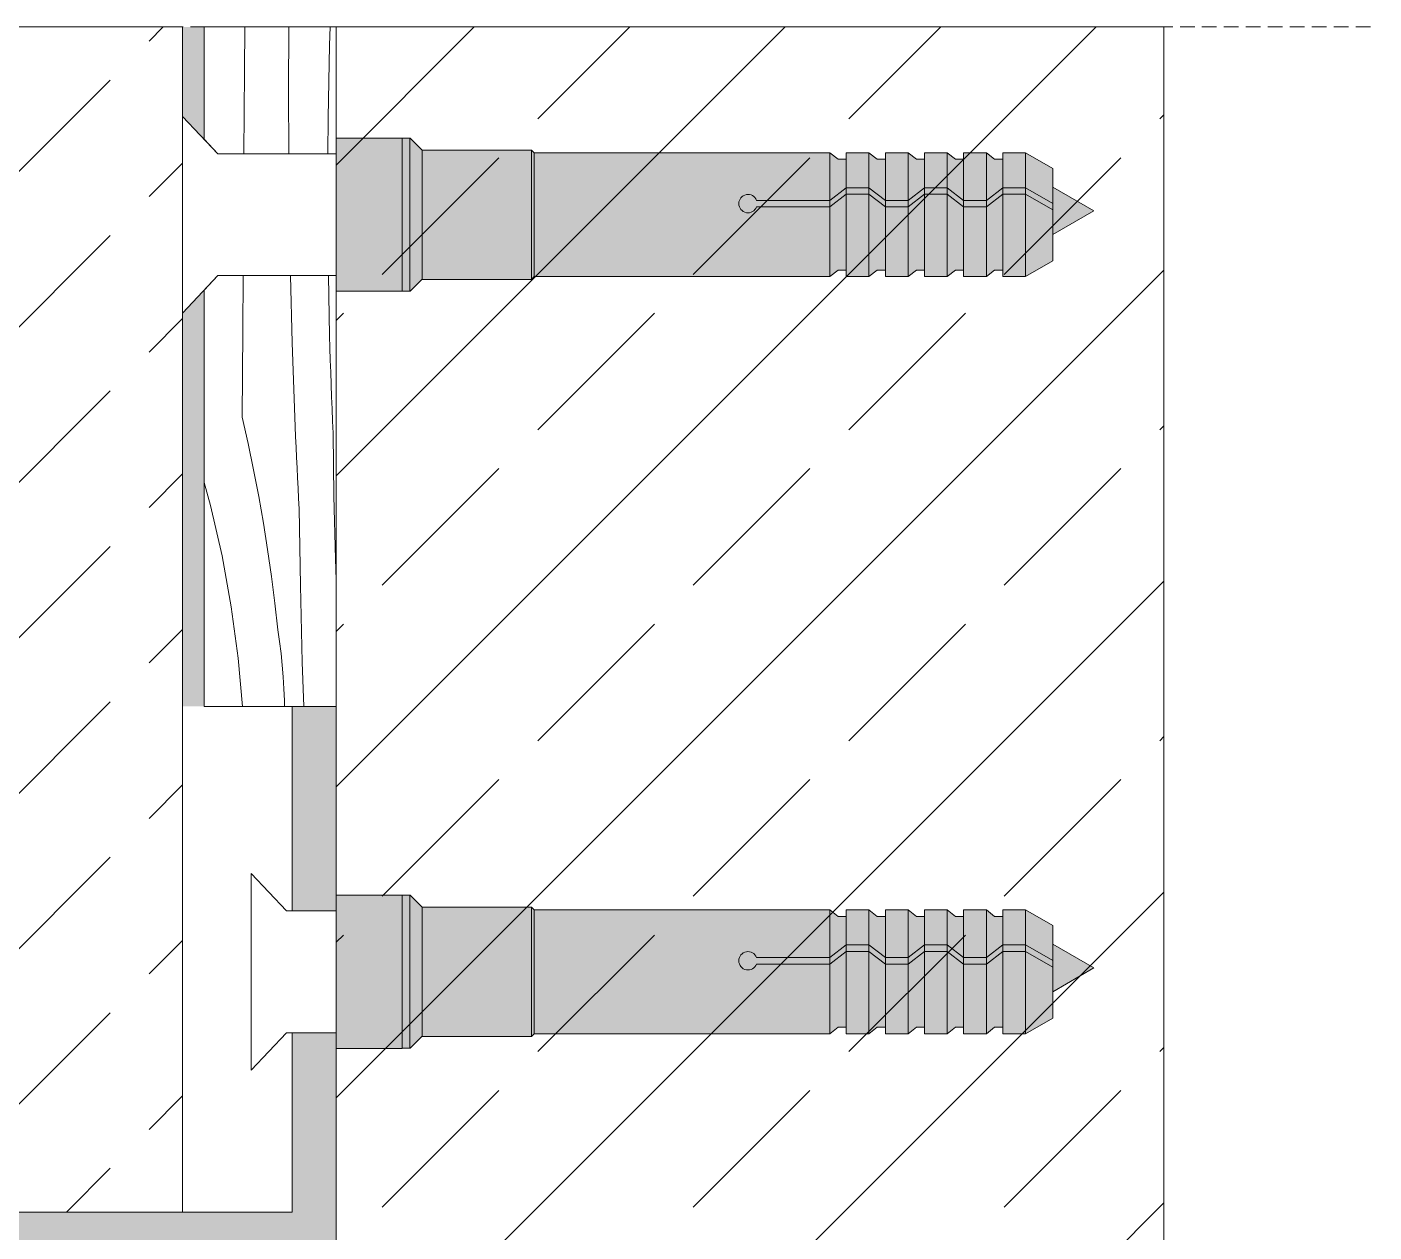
# Model space of a CAD drawing. Header units: millimetres. Extents: x -5804 to 56024, y 506 to 54141.
# Drawn here: x 51328 to 53165, y 42237 to 43881 of the extents above; entities that cross this region are included whole.
import ezdxf

# ---------------------------------------------------------------- set-up
doc = ezdxf.new("R2010")
doc.units = ezdxf.units.MM
doc.linetypes.add('Hidden Line', pattern=[30.00000000000001, 20, -10.00000000000001])
for name, color, linetype, lineweight in [('2D Drafting - General102', 254, 'Continuous', 13), ('2D Drafting - General121', 255, 'Continuous', 0), ('2D Drafting - General2', 251, 'Continuous', 15), ('2D Drafting - General81', 251, 'Continuous', 20)]:
    doc.layers.add(name, color=color, linetype=linetype, lineweight=lineweight)

# ---------------------------------------------------------------- blocks, each defined once
blk = doc.blocks.new('*X14')
at = {"layer": '2D Drafting - General81', "linetype": 'Continuous'}
for p, q in [((-51434.74387600485, -94883.95986901667), (-51434.57216504106, -94858.90157354828)), ((-51412.23646040569, -94889.42949207731), (-51413.0186212288, -94858.90157354828)), ((-51395.22740336202, -94886.2155424386), (-51395.79330890739, -94858.90157354828)), ((-51434.99953506413, -94923.30434697316), (-51434.74387600485, -94883.95986901667)), ((-51395.06824360982, -94891.76568447871), (-51395.22740336201, -94886.21554243859)), ((-51410.85603735206, -94927.56149702848), (-51412.23646040569, -94889.42949207731)), ((-51394.89638475238, -94897.31544780926), (-51395.06824360982, -94891.76568447871)), ((-51394.71182768946, -94902.86480337389), (-51394.89638475238, -94897.31544780926)), ((-51394.51457338735, -94908.41372211833), (-51394.71182768946, -94902.86480337389)), ((-51394.30462287879, -94913.96217499064), (-51394.51457338735, -94908.41372211833)), ((-51394.08197726298, -94919.51013294126), (-51394.30462287879, -94913.96217499064)), ((-51434.99953506413, -94923.30434697316), (-51432.2887214389, -94935.27129040197)), ((-51393.84663770564, -94925.05756692328), (-51394.08197726298, -94919.51013294126)), ((-51393.59860543888, -94930.6044478925), (-51393.84663770564, -94925.05756692328)), ((-51410.65903739748, -94932.23603372493), (-51410.85603735205, -94927.56149702848)), ((-51393.25674041722, -94959.18239297988), (-51393.59860543888, -94930.60444789249)), ((-51432.2887214389, -94935.27129040197), (-51429.77361897675, -94947.28089094255)), ((-51410.45597927361, -94936.91031117785), (-51410.65903739748, -94932.23603372493)), ((-51410.24686332155, -94941.58432153592), (-51410.45597927361, -94936.91031117785)), ((-51410.03168989252, -94946.2580569482), (-51410.24686332155, -94941.58432153592)), ((-51429.77361897675, -94947.28089094255), (-51427.45489793996, -94959.32994809623)), ((-51409.81045934797, -94950.93150956428), (-51410.03168989252, -94946.2580569482)), ((-51452.23038198977, -94952.9832917872), (-51449.3530747966, -94963.46505417147)), ((-51409.58317205948, -94955.60467153421), (-51409.81045934797, -94950.93150956428)), ((-51409.34982840883, -94960.27753500848), (-51409.58317205948, -94955.60467153421)), ((-51427.45489793996, -94959.32994809623), (-51425.33317625611, -94971.41525084939)), ((-51409.11042878799, -94964.95009213818), (-51409.34982840883, -94960.27753500848)), ((-51392.57647138012, -94987.75428565692), (-51393.25674041722, -94959.18239297988)), ((-51449.3530747966, -94963.46505417147), (-51444.13746909933, -94986.39905295237)), ((-51408.52656237369, -94999.85700779062), (-51409.11042878799, -94964.95009213817)), ((-51425.33317625611, -94971.41525084939), (-51423.40901935343, -94983.53357852911)), ((-51444.13746909933, -94986.39905295237), (-51439.94244215734, -95009.54149430648)), ((-51423.40901935343, -94983.53357852911), (-51421.68294001016, -94995.6817016615)), ((-51392.23037982533, -94997.4590040744), (-51392.57647138012, -94987.75428565692)), ((-51421.68294001016, -94995.6817016615), (-51420.15539821784, -95007.85638283235)), ((-51407.65530927145, -95034.75793297018), (-51408.52656237369, -94999.85700779062)), ((-51439.94244215734, -95009.54149430648), (-51436.77622239991, -95032.84698497542)), ((-51420.15539821784, -95007.85638283235), (-51418.82680105872, -95020.05437754984)), ((-51418.00272572126, -95025.37125825851), (-51418.82680105872, -95020.05437754984)), ((-51417.3034856505, -95030.70599198717), (-51418.00272572126, -95025.37125825851)), ((-51436.77622239991, -95032.84698497542), (-51434.77850022046, -95054.80280998716)), ((-51416.72946496948, -95036.05564813403), (-51417.3034856505, -95030.70599198717)), ((-51406.98973465103, -95054.80280998716), (-51407.65530927145, -95034.75793297018)), ((-51416.28097901276, -95041.41728789988), (-51416.72946496948, -95036.05564813403)), ((-51415.95827415323, -95046.7879659023), (-51416.28097901276, -95041.41728789988)), ((-51415.76152766672, -95052.1647317938), (-51415.95827415323, -95046.7879659023)), ((-51415.72686913251, -95054.80280998716), (-51415.76152766672, -95052.1647317938))]:
    blk.add_line(p, q, dxfattribs=at)
blk = doc.blocks.new('Wype_nienie_35')
at = {"layer": '2D Drafting - General2', "linetype": 'Continuous'}
for p, q in [((-51446.01190922946, -94858.90157354828), (-51452.23038198977, -94865.50797215689)), ((-51392.23037982533, -94858.90157354828), (-51446.01190922946, -94858.90157354828)), ((-51392.23037982533, -95054.80280998716), (-51392.23037982533, -94858.90157354828)), ((-51452.23038198977, -94865.50797215689), (-51452.23038198977, -95054.80280998716)), ((-51452.23038198977, -95054.80280998716), (-51392.23037982533, -95054.80280998716))]:
    blk.add_line(p, q, dxfattribs=at)
at = {"layer": '2D Drafting - General81', "linetype": 'Continuous'}
blk.add_blockref('*X14', (0, 0), dxfattribs=at)
blk = doc.blocks.new('*X48')
at = {"layer": '2D Drafting - General81', "linetype": 'Continuous'}
for p, q in [((-51433.89321841276, -94765.92701350794), (-51433.73377208751, -94745.78461106042)), ((-51413.95863330227, -94774.97576120863), (-51413.78074455227, -94745.78461106042)), ((-51395.26546757467, -94754.04612397739), (-51394.98646966782, -94745.78461106042)), ((-51395.93095905035, -94787.08560872973), (-51395.26546757467, -94754.04612397739)), ((-51434.17720669254, -94803.48437802415), (-51433.89321841276, -94765.92701350794)), ((-51413.83102924503, -94803.48437802415), (-51413.95863330227, -94774.97576120863)), ((-51396.03790018446, -94803.48437802415), (-51395.93095905035, -94787.08560872973))]:
    blk.add_line(p, q, dxfattribs=at)
blk = doc.blocks.new('Wype_nienie_57')
at = {"layer": '2D Drafting - General2', "linetype": 'Continuous'}
for p, q in [((-51392.23037982533, -94745.78461106042), (-51452.23038198977, -94745.78461106042)), ((-51452.23038198977, -94745.78461106042), (-51452.23038198977, -94796.87797941554)), ((-51392.23037982533, -94803.48437802415), (-51392.23037982533, -94745.78461106042)), ((-51452.23038198977, -94796.87797941554), (-51446.01190922946, -94803.48437802415)), ((-51446.01190922946, -94803.48437802415), (-51392.23037982533, -94803.48437802415))]:
    blk.add_line(p, q, dxfattribs=at)
at = {"layer": '2D Drafting - General81', "linetype": 'Continuous'}
blk.add_blockref('*X48', (0, 0), dxfattribs=at)

msp = doc.modelspace()

# ---------------------------------------------------------------- hatches: boundary and pattern name
at = {"layer": '2D Drafting - General102', "linetype": 'Continuous'}
for points in [[(51689.50565063526, 42674.81878089524), (51749.50565063514, 42674.81878089524), (51749.50565063514, 42953.96213839835), (51689.50565063526, 42953.96213839835)], [(51001.17095756959, 42203.96213839835), (51749.50565063514, 42203.96213839835), (51749.50565063514, 42508.56720509593), (51689.50565063526, 42508.56720509593), (51689.50565063526, 42263.96213839823), (51001.17095756959, 42263.96213839823)]]:
    msp.add_hatch(color=256, dxfattribs=at).paths.add_polyline_path(points)
at = {"layer": '2D Drafting - General121', "linetype": 'Continuous'}
for points in [[(51749.50565073514, 43520.28379533053), (51749.50565073514, 43630.31561636474), (51749.50565073514, 43729.29948696264), (51839.50562670306, 43729.29948696264), (51839.50562670306, 43621.5378097959), (51839.50562670306, 43520.28379533053)], [(51839.50562670306, 43520.28379533053), (51749.50565073514, 43520.28379533053), (51749.50565073514, 43630.31561636474), (51749.50565073514, 43729.29948696264), (51839.50562670306, 43729.29948696264), (51839.50562670306, 43618.68859638492)], [(51839.50562670306, 43520.57505064612), (51839.50562670306, 43618.68859638492), (51839.50562670306, 43691.7505859457), (51839.50562670306, 43729.29948696264), (51850.0460229996, 43729.29948919572), (51850.0460229996, 43520.57505064612)], [(51850.0460229996, 43520.57505064612), (51850.0460229996, 43729.29948919572), (51850.57261102475, 43729.29948919572), (51866.81325336013, 43713.05884686045), (51866.81325336013, 43536.81569298156), (51850.57261102475, 43520.57505064612)], [(51866.81325336013, 43536.52443766597), (51866.81325336013, 43713.05884686034), (52016.0402040979, 43713.05884686034), (52016.0402040979, 43536.52443766597)], [(52016.0402040979, 43536.52443766597), (52016.0402040979, 43713.05884686045), (52019.7766186033, 43709.32243235494), (52019.7766186033, 43540.26085217137)], [(52445.35703245513, 43700.44643380036), (52445.35703245513, 43661.59324774056), (52423.03319909037, 43644.35379401935), (52423.03319909037, 43709.32243235494), (52434.26203426186, 43700.44643380036)], [(52476.42302739635, 43709.32243235494), (52476.42302739635, 43661.59324774056), (52445.35703245513, 43661.59324774056), (52445.35703245513, 43709.32243235494)], [(52498.74686076117, 43700.44643380036), (52498.74686076117, 43644.35379401935), (52476.42302739635, 43661.59324774062), (52476.42302739635, 43709.32243235494), (52487.6518625679, 43700.44643380036)], [(52529.81285570227, 43709.32243235494), (52529.81285570227, 43644.35379401935), (52498.74686076117, 43644.35379401935), (52498.74686076117, 43709.32243235494)], [(52529.81285570227, 43644.35379401935), (52529.81285570227, 43709.32243235494), (52541.04169087377, 43700.44643380036), (52552.13668906715, 43700.44643380036), (52552.13668906715, 43661.59324774056)], [(52583.20268400831, 43709.32243235494), (52583.20268400831, 43661.59324774056), (52552.13668906715, 43661.59324774056), (52552.13668906715, 43709.32243235494)], [(52605.52651737307, 43700.44643380036), (52605.52651737307, 43644.35379401935), (52583.20268400831, 43661.59324774056), (52583.20268400831, 43709.32243235494), (52594.43151917981, 43700.44643380036)], [(52636.59251231435, 43709.32243235494), (52636.59251231435, 43644.35379401935), (52605.52651737307, 43644.35379401935), (52605.52651737307, 43709.32243235494)], [(52658.91634567911, 43700.44643380036), (52658.91634567911, 43661.59324774056), (52636.59251231435, 43644.35379401935), (52636.59251231435, 43709.32243235494), (52647.82134748585, 43700.44643380036)], [(52658.91634567911, 43661.59324774056), (52658.91634567911, 43709.32243235494), (52689.98234062028, 43709.32243235494), (52689.98234062028, 43661.59324774056)], [(52727.12332755633, 43640.14988893495), (52689.98234062028, 43661.59324774056), (52689.98234062028, 43709.32243235494), (52727.12332755633, 43687.87907354944)], [(52423.03319909037, 43644.35379401935), (52445.35703245513, 43661.59324774056), (52445.35703245513, 43652.71724918587), (52423.03319909037, 43635.47779546471)], [(52445.35703245513, 43549.13685072606), (52434.26203426186, 43549.13685072606), (52423.03319909037, 43540.26085217137), (52423.03319909037, 43635.47779546471), (52445.35703245513, 43652.71724918587)], [(52445.35703245513, 43661.59324774056), (52476.42302739635, 43661.59324774056), (52476.42302739635, 43652.71724918587), (52445.35703245513, 43652.71724918587)], [(52445.35703245513, 43540.26085217137), (52445.35703245513, 43652.71724918587), (52476.42302739635, 43652.71724918587), (52476.42302739635, 43540.26085217137)], [(52498.74686076117, 43635.47779546477), (52476.42302739635, 43652.71724918587), (52476.42302739635, 43661.59324774062), (52498.74686076117, 43644.35379401935)], [(52498.74686076117, 43549.13685072606), (52487.6518625679, 43549.13685072606), (52476.42302739635, 43540.26085217137), (52476.42302739635, 43652.71724918587), (52498.74686076117, 43635.47779546477)], [(52552.13668906715, 43652.71724918587), (52529.81285570227, 43635.47779546477), (52529.81285570227, 43644.35379401935), (52552.13668906715, 43661.59324774056)], [(52552.13668906715, 43549.13685072606), (52541.04169087377, 43549.13685072606), (52529.81285570227, 43540.26085217137), (52529.81285570227, 43635.47779546477), (52552.13668906715, 43652.71724918587)], [(52583.20268400831, 43652.71724918587), (52552.13668906715, 43652.71724918587), (52552.13668906715, 43661.59324774056), (52583.20268400831, 43661.59324774056)], [(52583.20268400831, 43540.26085217137), (52552.13668906715, 43540.26085217137), (52552.13668906715, 43652.71724918587), (52583.20268400831, 43652.71724918587)], [(52605.52651737307, 43635.47779546477), (52583.20268400831, 43652.71724918587), (52583.20268400831, 43661.59324774056), (52605.52651737307, 43644.35379401935)], [(52605.52651737307, 43549.13685072606), (52594.43151917981, 43549.13685072606), (52583.20268400831, 43540.26085217137), (52583.20268400831, 43652.71724918587), (52605.52651737307, 43635.47779546477)], [(52636.59251231435, 43644.35379401935), (52658.91634567911, 43661.59324774056), (52658.91634567911, 43652.71724918587), (52636.59251231435, 43635.47779546477)], [(52658.91634567911, 43549.13685072606), (52647.82134748585, 43549.13685072606), (52636.59251231435, 43540.26085217137), (52636.59251231435, 43635.47779546477), (52658.91634567911, 43652.71724918587)], [(52658.91634567911, 43661.59324774056), (52689.98234062028, 43661.59324774056), (52689.98234062028, 43652.71724918587), (52658.91634567911, 43652.71724918587)], [(52658.91634567911, 43540.26085217137), (52658.91634567911, 43652.71724918587), (52689.98234062028, 43652.71724918587), (52689.98234062028, 43540.26085217137)], [(52727.12332755633, 43631.27389038037), (52689.98234062028, 43652.71724918587), (52689.98234062028, 43661.59324774056), (52727.12332755633, 43640.14988893495)], [(52727.12332755633, 43561.70421097687), (52689.98234062028, 43540.26085217137), (52689.98234062028, 43652.71724918587), (52727.12332755633, 43631.27389038037)], [(52783.30680139645, 43630.02436104915), (52727.12332755633, 43597.58681730364), (52727.12332755633, 43662.46190479465)], [(52498.74686076117, 43644.35379401935), (52529.81285570227, 43644.35379401935), (52529.81285570227, 43635.47779546477), (52498.74686076117, 43635.47779546477)], [(52498.74686076117, 43540.26085217137), (52498.74686076117, 43635.47779546477), (52529.81285570227, 43635.47779546477), (52529.81285570227, 43540.26085217137)], [(52605.52651737307, 43644.35379401935), (52636.59251231435, 43644.35379401935), (52636.59251231435, 43635.47779546477), (52605.52651737307, 43635.47779546477)], [(52636.59251231435, 43540.26085217137), (52605.52651737307, 43540.26085217137), (52605.52651737307, 43635.47779546477), (52636.59251231435, 43635.47779546477)], [(51749.50565196245, 42487.18514735138), (51749.50565196245, 42597.21696838553), (51749.50565196245, 42696.20083898344), (51839.50562793043, 42696.20083898344), (51839.50562793043, 42588.4391618167), (51839.50562793043, 42487.18514735138)], [(51839.50562793043, 42487.18514735138), (51749.50565196245, 42487.18514735138), (51749.50565196245, 42597.21696838553), (51749.50565196245, 42696.20083898344), (51839.50562793043, 42696.20083898344), (51839.50562793043, 42585.58994840572)], [(51839.50562793043, 42487.47640266691), (51839.50562793043, 42585.58994840572), (51839.50562793043, 42658.65193796656), (51839.50562793043, 42696.20083898344), (51850.04602422696, 42696.20084121663), (51850.04602422696, 42487.47640266691)], [(51850.04602422696, 42487.47640266691), (51850.04602422696, 42696.20084121663), (51850.57261225212, 42696.20084121663), (51866.81325458744, 42679.96019888125), (51866.81325458744, 42503.71704500236), (51850.57261225212, 42487.47640266691)], [(51866.81325458744, 42503.42578968676), (51866.81325458744, 42679.96019888125), (52016.04020532526, 42679.96019888125), (52016.04020532526, 42503.42578968676)], [(52016.04020532526, 42503.42578968676), (52016.04020532526, 42679.96019888125), (52019.77661983066, 42676.22378437585), (52019.77661983066, 42507.16220419228)], [(52445.35703368243, 42667.34778582116), (52445.35703368243, 42628.49459976141), (52423.03320031767, 42611.25514604014), (52423.03320031767, 42676.22378437573), (52434.26203548923, 42667.34778582116)], [(52476.42302862366, 42676.22378437573), (52476.42302862366, 42628.49459976141), (52445.35703368243, 42628.49459976141), (52445.35703368243, 42676.22378437573)], [(52498.74686198842, 42667.34778582116), (52498.74686198842, 42611.25514604014), (52476.42302862366, 42628.49459976141), (52476.42302862366, 42676.22378437573), (52487.65186379515, 42667.34778582116)], [(52529.8128569297, 42676.22378437573), (52529.8128569297, 42611.25514604014), (52498.74686198842, 42611.25514604014), (52498.74686198842, 42676.22378437573)], [(52529.8128569297, 42611.25514604014), (52529.8128569297, 42676.22378437573), (52541.04169210119, 42667.34778582116), (52552.13669029446, 42667.34778582116), (52552.13669029446, 42628.49459976141)], [(52583.20268523568, 42676.22378437573), (52583.20268523568, 42628.49459976141), (52552.13669029446, 42628.49459976141), (52552.13669029446, 42676.22378437573)], [(52605.5265186005, 42667.34778582116), (52605.5265186005, 42611.25514604014), (52583.20268523568, 42628.49459976141), (52583.20268523568, 42676.22378437573), (52594.43152040712, 42667.34778582116)], [(52636.59251354172, 42676.22378437573), (52636.59251354172, 42611.25514604014), (52605.5265186005, 42611.25514604014), (52605.5265186005, 42676.22378437573)], [(52658.91634690648, 42667.34778582116), (52658.91634690648, 42628.49459976141), (52636.59251354172, 42611.25514604014), (52636.59251354172, 42676.22378437573), (52647.82134871316, 42667.34778582116)], [(52658.91634690648, 42628.49459976141), (52658.91634690648, 42676.22378437573), (52689.98234184764, 42676.22378437573), (52689.98234184764, 42628.49459976141)], [(52727.12332878375, 42607.05124095592), (52689.98234184764, 42628.49459976141), (52689.98234184764, 42676.22378437573), (52727.12332878375, 42654.78042557024)], [(52423.03320031767, 42611.25514604014), (52445.35703368243, 42628.49459976141), (52445.35703368243, 42619.61860120672), (52423.03320031767, 42602.37914748557)], [(52445.35703368243, 42628.49459976141), (52476.42302862366, 42628.49459976141), (52476.42302862366, 42619.61860120672), (52445.35703368243, 42619.61860120672)], [(52498.74686198842, 42602.37914748557), (52476.42302862366, 42619.61860120672), (52476.42302862366, 42628.49459976141), (52498.74686198842, 42611.25514604014)], [(52552.13669029446, 42619.61860120672), (52529.8128569297, 42602.37914748557), (52529.8128569297, 42611.25514604014), (52552.13669029446, 42628.49459976141)], [(52583.20268523568, 42619.61860120672), (52552.13669029446, 42619.61860120672), (52552.13669029446, 42628.49459976141), (52583.20268523568, 42628.49459976141)], [(52605.5265186005, 42602.37914748557), (52583.20268523568, 42619.61860120672), (52583.20268523568, 42628.49459976141), (52605.5265186005, 42611.25514604014)], [(52636.59251354172, 42611.25514604014), (52658.91634690648, 42628.49459976141), (52658.91634690648, 42619.61860120672), (52636.59251354172, 42602.37914748557)], [(52658.91634690648, 42628.49459976141), (52689.98234184764, 42628.49459976141), (52689.98234184764, 42619.61860120672), (52658.91634690648, 42619.61860120672)], [(52727.12332878375, 42598.17524240122), (52689.98234184764, 42619.61860120672), (52689.98234184764, 42628.49459976141), (52727.12332878375, 42607.05124095592)], [(52783.30680262376, 42596.92571306994), (52727.12332878375, 42564.48816932444), (52727.12332878375, 42629.3632568155)], [(52445.35703368243, 42516.03820274686), (52434.26203548923, 42516.03820274686), (52423.03320031767, 42507.16220419228), (52423.03320031767, 42602.37914748557), (52445.35703368243, 42619.61860120672)], [(52445.35703368243, 42507.16220419228), (52445.35703368243, 42619.61860120672), (52476.42302862366, 42619.61860120672), (52476.42302862366, 42507.16220419228)], [(52498.74686198842, 42516.03820274686), (52487.65186379515, 42516.03820274686), (52476.42302862366, 42507.16220419228), (52476.42302862366, 42619.61860120672), (52498.74686198842, 42602.37914748557)], [(52498.74686198842, 42611.25514604014), (52529.8128569297, 42611.25514604014), (52529.8128569297, 42602.37914748557), (52498.74686198842, 42602.37914748557)], [(52498.74686198842, 42507.16220419228), (52498.74686198842, 42602.37914748557), (52529.8128569297, 42602.37914748557), (52529.8128569297, 42507.16220419228)], [(52552.13669029446, 42516.03820274686), (52541.04169210119, 42516.03820274686), (52529.8128569297, 42507.16220419228), (52529.8128569297, 42602.37914748557), (52552.13669029446, 42619.61860120672)], [(52583.20268523568, 42507.16220419228), (52552.13669029446, 42507.16220419228), (52552.13669029446, 42619.61860120672), (52583.20268523568, 42619.61860120672)], [(52605.5265186005, 42516.03820274686), (52594.43152040712, 42516.03820274686), (52583.20268523568, 42507.16220419228), (52583.20268523568, 42619.61860120672), (52605.5265186005, 42602.37914748557)], [(52605.5265186005, 42611.25514604014), (52636.59251354172, 42611.25514604014), (52636.59251354172, 42602.37914748557), (52605.5265186005, 42602.37914748557)], [(52636.59251354172, 42507.16220419228), (52605.5265186005, 42507.16220419228), (52605.5265186005, 42602.37914748557), (52636.59251354172, 42602.37914748557)], [(52658.91634690648, 42516.03820274686), (52647.82134871316, 42516.03820274686), (52636.59251354172, 42507.16220419228), (52636.59251354172, 42602.37914748557), (52658.91634690648, 42619.61860120672)], [(52658.91634690648, 42507.16220419228), (52658.91634690648, 42619.61860120672), (52689.98234184764, 42619.61860120672), (52689.98234184764, 42507.16220419228)], [(52727.12332878375, 42528.60556299778), (52689.98234184764, 42507.16220419228), (52689.98234184764, 42619.61860120672), (52727.12332878375, 42598.17524240122)]]:
    msp.add_hatch(color=256, dxfattribs=at).paths.add_polyline_path(points)
h = msp.add_hatch(color=256, dxfattribs=at)
edge = h.paths.add_edge_path()
edge.add_line((52019.7766186033, 43540.26085217137), (52019.7766186033, 43709.32243235494))
edge.add_line((52019.7766186033, 43709.32243235494), (52423.03319909037, 43709.32243235494))
edge.add_line((52423.03319909037, 43709.32243235494), (52423.03319909037, 43644.35379401935))
edge.add_line((52423.03319909037, 43644.35379401935), (52323.10734887191, 43644.35379401935))
edge.add_arc((52311.36352356823, 43639.91579474206), 12.55441238563579, 20.70161155939324, 339.2983884406068)
edge.add_line((52323.10734887191, 43635.47779546477), (52423.03319909037, 43635.47779546477))
edge.add_line((52423.03319909037, 43635.47779546477), (52423.03319909037, 43540.26085217137))
edge.add_line((52423.03319909037, 43540.26085217137), (52019.7766186033, 43540.26085217137))
h = msp.add_hatch(color=256, dxfattribs=at)
edge = h.paths.add_edge_path()
edge.add_line((52423.03319909037, 43635.47779546477), (52323.10734887191, 43635.47779546477))
edge.add_arc((52311.36352356823, 43639.91579474206), 12.55441238563579, 20.7016115593932, 339.2983884406068, ccw=False)
edge.add_line((52323.10734887191, 43644.35379401935), (52423.03319909037, 43644.35379401935))
edge.add_line((52423.03319909037, 43644.35379401935), (52423.03319909037, 43635.47779546477))
h = msp.add_hatch(color=256, dxfattribs=at)
edge = h.paths.add_edge_path()
edge.add_line((52019.77661983066, 42507.16220419228), (52019.77661983066, 42676.22378437573))
edge.add_line((52019.77661983066, 42676.22378437573), (52423.03320031767, 42676.22378437573))
edge.add_line((52423.03320031767, 42676.22378437573), (52423.03320031767, 42611.25514604014))
edge.add_line((52423.03320031767, 42611.25514604014), (52323.10735009922, 42611.25514604014))
edge.add_arc((52311.36352479554, 42606.81714676286), 12.55441238563579, 20.70161155939324, 339.2983884406068)
edge.add_line((52323.10735009922, 42602.37914748557), (52423.03320031767, 42602.37914748557))
edge.add_line((52423.03320031767, 42602.37914748557), (52423.03320031767, 42507.16220419228))
edge.add_line((52423.03320031767, 42507.16220419228), (52019.77661983066, 42507.16220419228))
h = msp.add_hatch(color=256, dxfattribs=at)
edge = h.paths.add_edge_path()
edge.add_line((52423.03320031767, 42602.37914748557), (52323.10735009922, 42602.37914748557))
edge.add_arc((52311.36352479554, 42606.81714676286), 12.55441238563579, 20.7016115593932, 339.2983884406068, ccw=False)
edge.add_line((52323.10735009922, 42611.25514604014), (52423.03320031767, 42611.25514604014))
edge.add_line((52423.03320031767, 42611.25514604014), (52423.03320031767, 42602.37914748557))
at = {"layer": '2D Drafting - General81', "linetype": 'Continuous'}
h = msp.add_hatch(dxfattribs=at)
h.set_pattern_fill('BETON', color=256, scale=3, style=0, pattern_type=2)
h.set_pattern_definition([(44.99999999999999, (205926.1967906109, 328118.3705683598), (-212.1320343559642, 212.1320343559643), [225, -75]), (44.99999999999999, (205926.1967906109, 328330.5026027157), (-212.1320343559642, 212.1320343559643), [225, -75])])
h.paths.add_polyline_path([(50940.0709482118, 42263.96213839823), (51540.0709593241, 42263.96213839823), (51540.0709593241, 42791.42886706817), (51540.0709593241, 43881.01673517851), (50940.0709482118, 43881.01673517851), (50940.0709482118, 42791.42886706817)])
for points in [[(51569.50564464161, 43881.01673517851), (51540.0709593241, 43881.01673517851), (51540.0709593241, 43759.00753788583), (51569.50564464161, 43726.57285256821)], [(51540.0709593241, 42953.96213839835), (51569.50564464161, 42953.96213839835), (51569.50564464161, 43523.01042943404), (51540.0709593241, 43490.57574411659)]]:
    msp.add_hatch(color=256, dxfattribs=at).paths.add_polyline_path(points, flags=0)
h = msp.add_hatch(dxfattribs=at)
h.set_pattern_fill('SOLID___DASHED', color=256, scale=3, style=0, pattern_type=2)
h.set_pattern_definition([(44.99999999999999, (205926.1967906109, 328118.3705683598), (-212.1320343559642, 212.1320343559644), []), (44.99999999999999, (205820.1307734329, 328224.4365855377), (-212.1320343559642, 212.1320343559644), [225, -75])])
h.paths.add_polyline_path([(51749.50565073514, 41145.2735313146), (51900.95122996913, 41145.2735313146), (52878.75610060475, 41145.2735313146), (52878.75610060475, 43881.01673517851), (51900.95122996913, 43881.01673517851), (51752.11893771487, 43881.01673517851), (51749.50565073514, 43881.01673517851)])

# ---------------------------------------------------------------- linework, layer by layer
at = {"layer": '2D Drafting - General2', "linetype": 'Hidden Line'}
msp.add_line((50110.74411460329, 43881.01672549287), (53165.4809600866, 43881.01672549287), dxfattribs=at)
at = {"layer": '2D Drafting - General2', "linetype": 'Continuous'}
for p, q in [((51540.0709593241, 43759.00754158487), (51540.0709593241, 43624.79164226321)), ((51588.16106645521, 43707.91743445376), (51540.0709593241, 43759.00754158487)), ((51749.50565073514, 43707.91743445376), (51588.16106645521, 43707.91743445376)), ((51540.0709593241, 43490.57574294138), (51540.0709593241, 43624.79164226321)), ((51588.16106645521, 43541.66585007249), (51540.0709593241, 43490.57574294138)), ((51749.50565073514, 43541.66585007249), (51588.16106645521, 43541.66585007249)), ((51633.5414516124, 42725.90889360572), (51633.5414516124, 42591.69299428401)), ((51681.63155874357, 42674.81878647473), (51633.5414516124, 42725.90889360572)), ((51749.50565196245, 42674.81878647473), (51681.63155874357, 42674.81878647473)), ((51633.5414516124, 42457.47709496229), (51633.5414516124, 42591.69299428401)), ((51681.63155874357, 42508.56720209328), (51633.5414516124, 42457.47709496229)), ((51749.50565196245, 42508.56720209328), (51681.63155874357, 42508.56720209328))]:
    msp.add_line(p, q, dxfattribs=at)
at = {"layer": '2D Drafting - General2', "linetype": 'Continuous', "flags": 128}
for points in [[(50940.0709482118, 42263.96213839823), (51540.0709593241, 42263.96213839823), (51540.0709593241, 42791.42886706817), (51540.0709593241, 43881.01673517851), (50940.0709482118, 43881.01673517851), (50940.0709482118, 42791.42886706817)], [(51749.50565073514, 41145.2735313146), (51900.95122996913, 41145.2735313146), (52878.75610060475, 41145.2735313146), (52878.75610060475, 43881.01673517851), (51900.95122996913, 43881.01673517851), (51752.11893771487, 43881.01673517851), (51749.50565073514, 43881.01673517851)], [(51749.50565073514, 43520.28379533053), (51749.50565073514, 43630.31561636474), (51749.50565073514, 43729.29948696264), (51839.50562670306, 43729.29948696264), (51839.50562670306, 43621.5378097959), (51839.50562670306, 43520.28379533053)], [(51839.50562670306, 43520.28379533053), (51749.50565073514, 43520.28379533053), (51749.50565073514, 43630.31561636474), (51749.50565073514, 43729.29948696264), (51839.50562670306, 43729.29948696264), (51839.50562670306, 43618.68859638492)], [(51839.50562670306, 43520.57505064612), (51839.50562670306, 43618.68859638492), (51839.50562670306, 43691.7505859457), (51839.50562670306, 43729.29948696264), (51850.0460229996, 43729.29948919572), (51850.0460229996, 43520.57505064612)], [(51850.0460229996, 43520.57505064612), (51850.0460229996, 43729.29948919572), (51850.57261102475, 43729.29948919572), (51866.81325336013, 43713.05884686045), (51866.81325336013, 43536.81569298156), (51850.57261102475, 43520.57505064612)], [(51866.81325336013, 43536.52443766597), (51866.81325336013, 43713.05884686034), (52016.0402040979, 43713.05884686034), (52016.0402040979, 43536.52443766597)], [(52016.0402040979, 43536.52443766597), (52016.0402040979, 43713.05884686045), (52019.7766186033, 43709.32243235494), (52019.7766186033, 43540.26085217137)], [(52445.35703245513, 43700.44643380036), (52445.35703245513, 43661.59324774056), (52423.03319909037, 43644.35379401935), (52423.03319909037, 43709.32243235494), (52434.26203426186, 43700.44643380036)], [(52476.42302739635, 43709.32243235494), (52476.42302739635, 43661.59324774056), (52445.35703245513, 43661.59324774056), (52445.35703245513, 43709.32243235494)], [(52498.74686076117, 43700.44643380036), (52498.74686076117, 43644.35379401935), (52476.42302739635, 43661.59324774062), (52476.42302739635, 43709.32243235494), (52487.6518625679, 43700.44643380036)], [(52529.81285570227, 43709.32243235494), (52529.81285570227, 43644.35379401935), (52498.74686076117, 43644.35379401935), (52498.74686076117, 43709.32243235494)], [(52529.81285570227, 43644.35379401935), (52529.81285570227, 43709.32243235494), (52541.04169087377, 43700.44643380036), (52552.13668906715, 43700.44643380036), (52552.13668906715, 43661.59324774056)], [(52583.20268400831, 43709.32243235494), (52583.20268400831, 43661.59324774056), (52552.13668906715, 43661.59324774056), (52552.13668906715, 43709.32243235494)], [(52605.52651737307, 43700.44643380036), (52605.52651737307, 43644.35379401935), (52583.20268400831, 43661.59324774056), (52583.20268400831, 43709.32243235494), (52594.43151917981, 43700.44643380036)], [(52636.59251231435, 43709.32243235494), (52636.59251231435, 43644.35379401935), (52605.52651737307, 43644.35379401935), (52605.52651737307, 43709.32243235494)], [(52658.91634567911, 43700.44643380036), (52658.91634567911, 43661.59324774056), (52636.59251231435, 43644.35379401935), (52636.59251231435, 43709.32243235494), (52647.82134748585, 43700.44643380036)], [(52658.91634567911, 43661.59324774056), (52658.91634567911, 43709.32243235494), (52689.98234062028, 43709.32243235494), (52689.98234062028, 43661.59324774056)], [(52727.12332755633, 43640.14988893495), (52689.98234062028, 43661.59324774056), (52689.98234062028, 43709.32243235494), (52727.12332755633, 43687.87907354944)], [(52423.03319909037, 43644.35379401935), (52445.35703245513, 43661.59324774056), (52445.35703245513, 43652.71724918587), (52423.03319909037, 43635.47779546471)], [(52445.35703245513, 43549.13685072606), (52434.26203426186, 43549.13685072606), (52423.03319909037, 43540.26085217137), (52423.03319909037, 43635.47779546471), (52445.35703245513, 43652.71724918587)], [(52445.35703245513, 43661.59324774056), (52476.42302739635, 43661.59324774056), (52476.42302739635, 43652.71724918587), (52445.35703245513, 43652.71724918587)], [(52445.35703245513, 43540.26085217137), (52445.35703245513, 43652.71724918587), (52476.42302739635, 43652.71724918587), (52476.42302739635, 43540.26085217137)], [(52498.74686076117, 43635.47779546477), (52476.42302739635, 43652.71724918587), (52476.42302739635, 43661.59324774062), (52498.74686076117, 43644.35379401935)], [(52498.74686076117, 43549.13685072606), (52487.6518625679, 43549.13685072606), (52476.42302739635, 43540.26085217137), (52476.42302739635, 43652.71724918587), (52498.74686076117, 43635.47779546477)], [(52552.13668906715, 43652.71724918587), (52529.81285570227, 43635.47779546477), (52529.81285570227, 43644.35379401935), (52552.13668906715, 43661.59324774056)], [(52552.13668906715, 43549.13685072606), (52541.04169087377, 43549.13685072606), (52529.81285570227, 43540.26085217137), (52529.81285570227, 43635.47779546477), (52552.13668906715, 43652.71724918587)], [(52583.20268400831, 43652.71724918587), (52552.13668906715, 43652.71724918587), (52552.13668906715, 43661.59324774056), (52583.20268400831, 43661.59324774056)], [(52583.20268400831, 43540.26085217137), (52552.13668906715, 43540.26085217137), (52552.13668906715, 43652.71724918587), (52583.20268400831, 43652.71724918587)], [(52605.52651737307, 43635.47779546477), (52583.20268400831, 43652.71724918587), (52583.20268400831, 43661.59324774056), (52605.52651737307, 43644.35379401935)], [(52605.52651737307, 43549.13685072606), (52594.43151917981, 43549.13685072606), (52583.20268400831, 43540.26085217137), (52583.20268400831, 43652.71724918587), (52605.52651737307, 43635.47779546477)], [(52636.59251231435, 43644.35379401935), (52658.91634567911, 43661.59324774056), (52658.91634567911, 43652.71724918587), (52636.59251231435, 43635.47779546477)], [(52658.91634567911, 43549.13685072606), (52647.82134748585, 43549.13685072606), (52636.59251231435, 43540.26085217137), (52636.59251231435, 43635.47779546477), (52658.91634567911, 43652.71724918587)], [(52658.91634567911, 43661.59324774056), (52689.98234062028, 43661.59324774056), (52689.98234062028, 43652.71724918587), (52658.91634567911, 43652.71724918587)], [(52658.91634567911, 43540.26085217137), (52658.91634567911, 43652.71724918587), (52689.98234062028, 43652.71724918587), (52689.98234062028, 43540.26085217137)], [(52727.12332755633, 43631.27389038037), (52689.98234062028, 43652.71724918587), (52689.98234062028, 43661.59324774056), (52727.12332755633, 43640.14988893495)], [(52727.12332755633, 43561.70421097687), (52689.98234062028, 43540.26085217137), (52689.98234062028, 43652.71724918587), (52727.12332755633, 43631.27389038037)], [(52783.30680139645, 43630.02436104915), (52727.12332755633, 43597.58681730364), (52727.12332755633, 43662.46190479465)], [(52498.74686076117, 43644.35379401935), (52529.81285570227, 43644.35379401935), (52529.81285570227, 43635.47779546477), (52498.74686076117, 43635.47779546477)], [(52498.74686076117, 43540.26085217137), (52498.74686076117, 43635.47779546477), (52529.81285570227, 43635.47779546477), (52529.81285570227, 43540.26085217137)], [(52605.52651737307, 43644.35379401935), (52636.59251231435, 43644.35379401935), (52636.59251231435, 43635.47779546477), (52605.52651737307, 43635.47779546477)], [(52636.59251231435, 43540.26085217137), (52605.52651737307, 43540.26085217137), (52605.52651737307, 43635.47779546477), (52636.59251231435, 43635.47779546477)], [(51689.50565063526, 42674.81878089524), (51749.50565063514, 42674.81878089524), (51749.50565063514, 42953.96213839835), (51689.50565063526, 42953.96213839835)], [(51749.50565196245, 42487.18514735138), (51749.50565196245, 42597.21696838553), (51749.50565196245, 42696.20083898344), (51839.50562793043, 42696.20083898344), (51839.50562793043, 42588.4391618167), (51839.50562793043, 42487.18514735138)], [(51839.50562793043, 42487.18514735138), (51749.50565196245, 42487.18514735138), (51749.50565196245, 42597.21696838553), (51749.50565196245, 42696.20083898344), (51839.50562793043, 42696.20083898344), (51839.50562793043, 42585.58994840572)], [(51839.50562793043, 42487.47640266691), (51839.50562793043, 42585.58994840572), (51839.50562793043, 42658.65193796656), (51839.50562793043, 42696.20083898344), (51850.04602422696, 42696.20084121663), (51850.04602422696, 42487.47640266691)], [(51850.04602422696, 42487.47640266691), (51850.04602422696, 42696.20084121663), (51850.57261225212, 42696.20084121663), (51866.81325458744, 42679.96019888125), (51866.81325458744, 42503.71704500236), (51850.57261225212, 42487.47640266691)], [(51866.81325458744, 42503.42578968676), (51866.81325458744, 42679.96019888125), (52016.04020532526, 42679.96019888125), (52016.04020532526, 42503.42578968676)], [(52016.04020532526, 42503.42578968676), (52016.04020532526, 42679.96019888125), (52019.77661983066, 42676.22378437585), (52019.77661983066, 42507.16220419228)], [(52445.35703368243, 42667.34778582116), (52445.35703368243, 42628.49459976141), (52423.03320031767, 42611.25514604014), (52423.03320031767, 42676.22378437573), (52434.26203548923, 42667.34778582116)], [(52476.42302862366, 42676.22378437573), (52476.42302862366, 42628.49459976141), (52445.35703368243, 42628.49459976141), (52445.35703368243, 42676.22378437573)], [(52498.74686198842, 42667.34778582116), (52498.74686198842, 42611.25514604014), (52476.42302862366, 42628.49459976141), (52476.42302862366, 42676.22378437573), (52487.65186379515, 42667.34778582116)], [(52529.8128569297, 42676.22378437573), (52529.8128569297, 42611.25514604014), (52498.74686198842, 42611.25514604014), (52498.74686198842, 42676.22378437573)], [(52529.8128569297, 42611.25514604014), (52529.8128569297, 42676.22378437573), (52541.04169210119, 42667.34778582116), (52552.13669029446, 42667.34778582116), (52552.13669029446, 42628.49459976141)], [(52583.20268523568, 42676.22378437573), (52583.20268523568, 42628.49459976141), (52552.13669029446, 42628.49459976141), (52552.13669029446, 42676.22378437573)], [(52605.5265186005, 42667.34778582116), (52605.5265186005, 42611.25514604014), (52583.20268523568, 42628.49459976141), (52583.20268523568, 42676.22378437573), (52594.43152040712, 42667.34778582116)], [(52636.59251354172, 42676.22378437573), (52636.59251354172, 42611.25514604014), (52605.5265186005, 42611.25514604014), (52605.5265186005, 42676.22378437573)], [(52658.91634690648, 42667.34778582116), (52658.91634690648, 42628.49459976141), (52636.59251354172, 42611.25514604014), (52636.59251354172, 42676.22378437573), (52647.82134871316, 42667.34778582116)], [(52658.91634690648, 42628.49459976141), (52658.91634690648, 42676.22378437573), (52689.98234184764, 42676.22378437573), (52689.98234184764, 42628.49459976141)], [(52727.12332878375, 42607.05124095592), (52689.98234184764, 42628.49459976141), (52689.98234184764, 42676.22378437573), (52727.12332878375, 42654.78042557024)], [(52423.03320031767, 42611.25514604014), (52445.35703368243, 42628.49459976141), (52445.35703368243, 42619.61860120672), (52423.03320031767, 42602.37914748557)], [(52445.35703368243, 42628.49459976141), (52476.42302862366, 42628.49459976141), (52476.42302862366, 42619.61860120672), (52445.35703368243, 42619.61860120672)], [(52498.74686198842, 42602.37914748557), (52476.42302862366, 42619.61860120672), (52476.42302862366, 42628.49459976141), (52498.74686198842, 42611.25514604014)], [(52552.13669029446, 42619.61860120672), (52529.8128569297, 42602.37914748557), (52529.8128569297, 42611.25514604014), (52552.13669029446, 42628.49459976141)], [(52583.20268523568, 42619.61860120672), (52552.13669029446, 42619.61860120672), (52552.13669029446, 42628.49459976141), (52583.20268523568, 42628.49459976141)], [(52605.5265186005, 42602.37914748557), (52583.20268523568, 42619.61860120672), (52583.20268523568, 42628.49459976141), (52605.5265186005, 42611.25514604014)], [(52636.59251354172, 42611.25514604014), (52658.91634690648, 42628.49459976141), (52658.91634690648, 42619.61860120672), (52636.59251354172, 42602.37914748557)], [(52658.91634690648, 42628.49459976141), (52689.98234184764, 42628.49459976141), (52689.98234184764, 42619.61860120672), (52658.91634690648, 42619.61860120672)], [(52727.12332878375, 42598.17524240122), (52689.98234184764, 42619.61860120672), (52689.98234184764, 42628.49459976141), (52727.12332878375, 42607.05124095592)], [(52783.30680262376, 42596.92571306994), (52727.12332878375, 42564.48816932444), (52727.12332878375, 42629.3632568155)], [(52445.35703368243, 42516.03820274686), (52434.26203548923, 42516.03820274686), (52423.03320031767, 42507.16220419228), (52423.03320031767, 42602.37914748557), (52445.35703368243, 42619.61860120672)], [(52445.35703368243, 42507.16220419228), (52445.35703368243, 42619.61860120672), (52476.42302862366, 42619.61860120672), (52476.42302862366, 42507.16220419228)], [(52498.74686198842, 42516.03820274686), (52487.65186379515, 42516.03820274686), (52476.42302862366, 42507.16220419228), (52476.42302862366, 42619.61860120672), (52498.74686198842, 42602.37914748557)], [(52498.74686198842, 42611.25514604014), (52529.8128569297, 42611.25514604014), (52529.8128569297, 42602.37914748557), (52498.74686198842, 42602.37914748557)], [(52498.74686198842, 42507.16220419228), (52498.74686198842, 42602.37914748557), (52529.8128569297, 42602.37914748557), (52529.8128569297, 42507.16220419228)], [(52552.13669029446, 42516.03820274686), (52541.04169210119, 42516.03820274686), (52529.8128569297, 42507.16220419228), (52529.8128569297, 42602.37914748557), (52552.13669029446, 42619.61860120672)], [(52583.20268523568, 42507.16220419228), (52552.13669029446, 42507.16220419228), (52552.13669029446, 42619.61860120672), (52583.20268523568, 42619.61860120672)], [(52605.5265186005, 42516.03820274686), (52594.43152040712, 42516.03820274686), (52583.20268523568, 42507.16220419228), (52583.20268523568, 42619.61860120672), (52605.5265186005, 42602.37914748557)], [(52605.5265186005, 42611.25514604014), (52636.59251354172, 42611.25514604014), (52636.59251354172, 42602.37914748557), (52605.5265186005, 42602.37914748557)], [(52636.59251354172, 42507.16220419228), (52605.5265186005, 42507.16220419228), (52605.5265186005, 42602.37914748557), (52636.59251354172, 42602.37914748557)], [(52658.91634690648, 42516.03820274686), (52647.82134871316, 42516.03820274686), (52636.59251354172, 42507.16220419228), (52636.59251354172, 42602.37914748557), (52658.91634690648, 42619.61860120672)], [(52658.91634690648, 42507.16220419228), (52658.91634690648, 42619.61860120672), (52689.98234184764, 42619.61860120672), (52689.98234184764, 42507.16220419228)], [(52727.12332878375, 42528.60556299778), (52689.98234184764, 42507.16220419228), (52689.98234184764, 42619.61860120672), (52727.12332878375, 42598.17524240122)], [(51001.17095756959, 42203.96213839835), (51749.50565063514, 42203.96213839835), (51749.50565063514, 42508.56720509593), (51689.50565063526, 42508.56720509593), (51689.50565063526, 42263.96213839823), (51001.17095756959, 42263.96213839823)]]:
    msp.add_lwpolyline(points, close=True, dxfattribs=at)
for points in [[(52019.7766186033, 43540.26085217137), (52019.7766186033, 43709.32243235494), (52423.03319909037, 43709.32243235494), (52423.03319909037, 43644.35379401935), (52323.10734887191, 43644.35379401935, 5.475043183008319), (52323.10734887191, 43635.47779546477), (52423.03319909037, 43635.47779546477), (52423.03319909037, 43540.26085217137)], [(52423.03319909037, 43635.47779546477), (52323.10734887191, 43635.47779546477, -5.475043183008319), (52323.10734887191, 43644.35379401935), (52423.03319909037, 43644.35379401935)], [(52019.77661983066, 42507.16220419228), (52019.77661983066, 42676.22378437573), (52423.03320031767, 42676.22378437573), (52423.03320031767, 42611.25514604014), (52323.10735009922, 42611.25514604014, 5.475043183008319), (52323.10735009922, 42602.37914748557), (52423.03320031767, 42602.37914748557), (52423.03320031767, 42507.16220419228)], [(52423.03320031767, 42602.37914748557), (52323.10735009922, 42602.37914748557, -5.475043183008319), (52323.10735009922, 42611.25514604014), (52423.03320031767, 42611.25514604014)]]:
    msp.add_lwpolyline(points, format="xyb", close=True, dxfattribs=at)

# ---------------------------------------------------------------- block references
at = {"layer": '2D Drafting - General81', "linetype": 'Continuous', "xscale": 3, "yscale": 3, "zscale": 3}
for name in ['Wype_nienie_57', 'Wype_nienie_35']:
    msp.add_blockref(name, (205926.1967906109, 328118.3705683598), dxfattribs=at)

doc.saveas('drawing.dxf')
